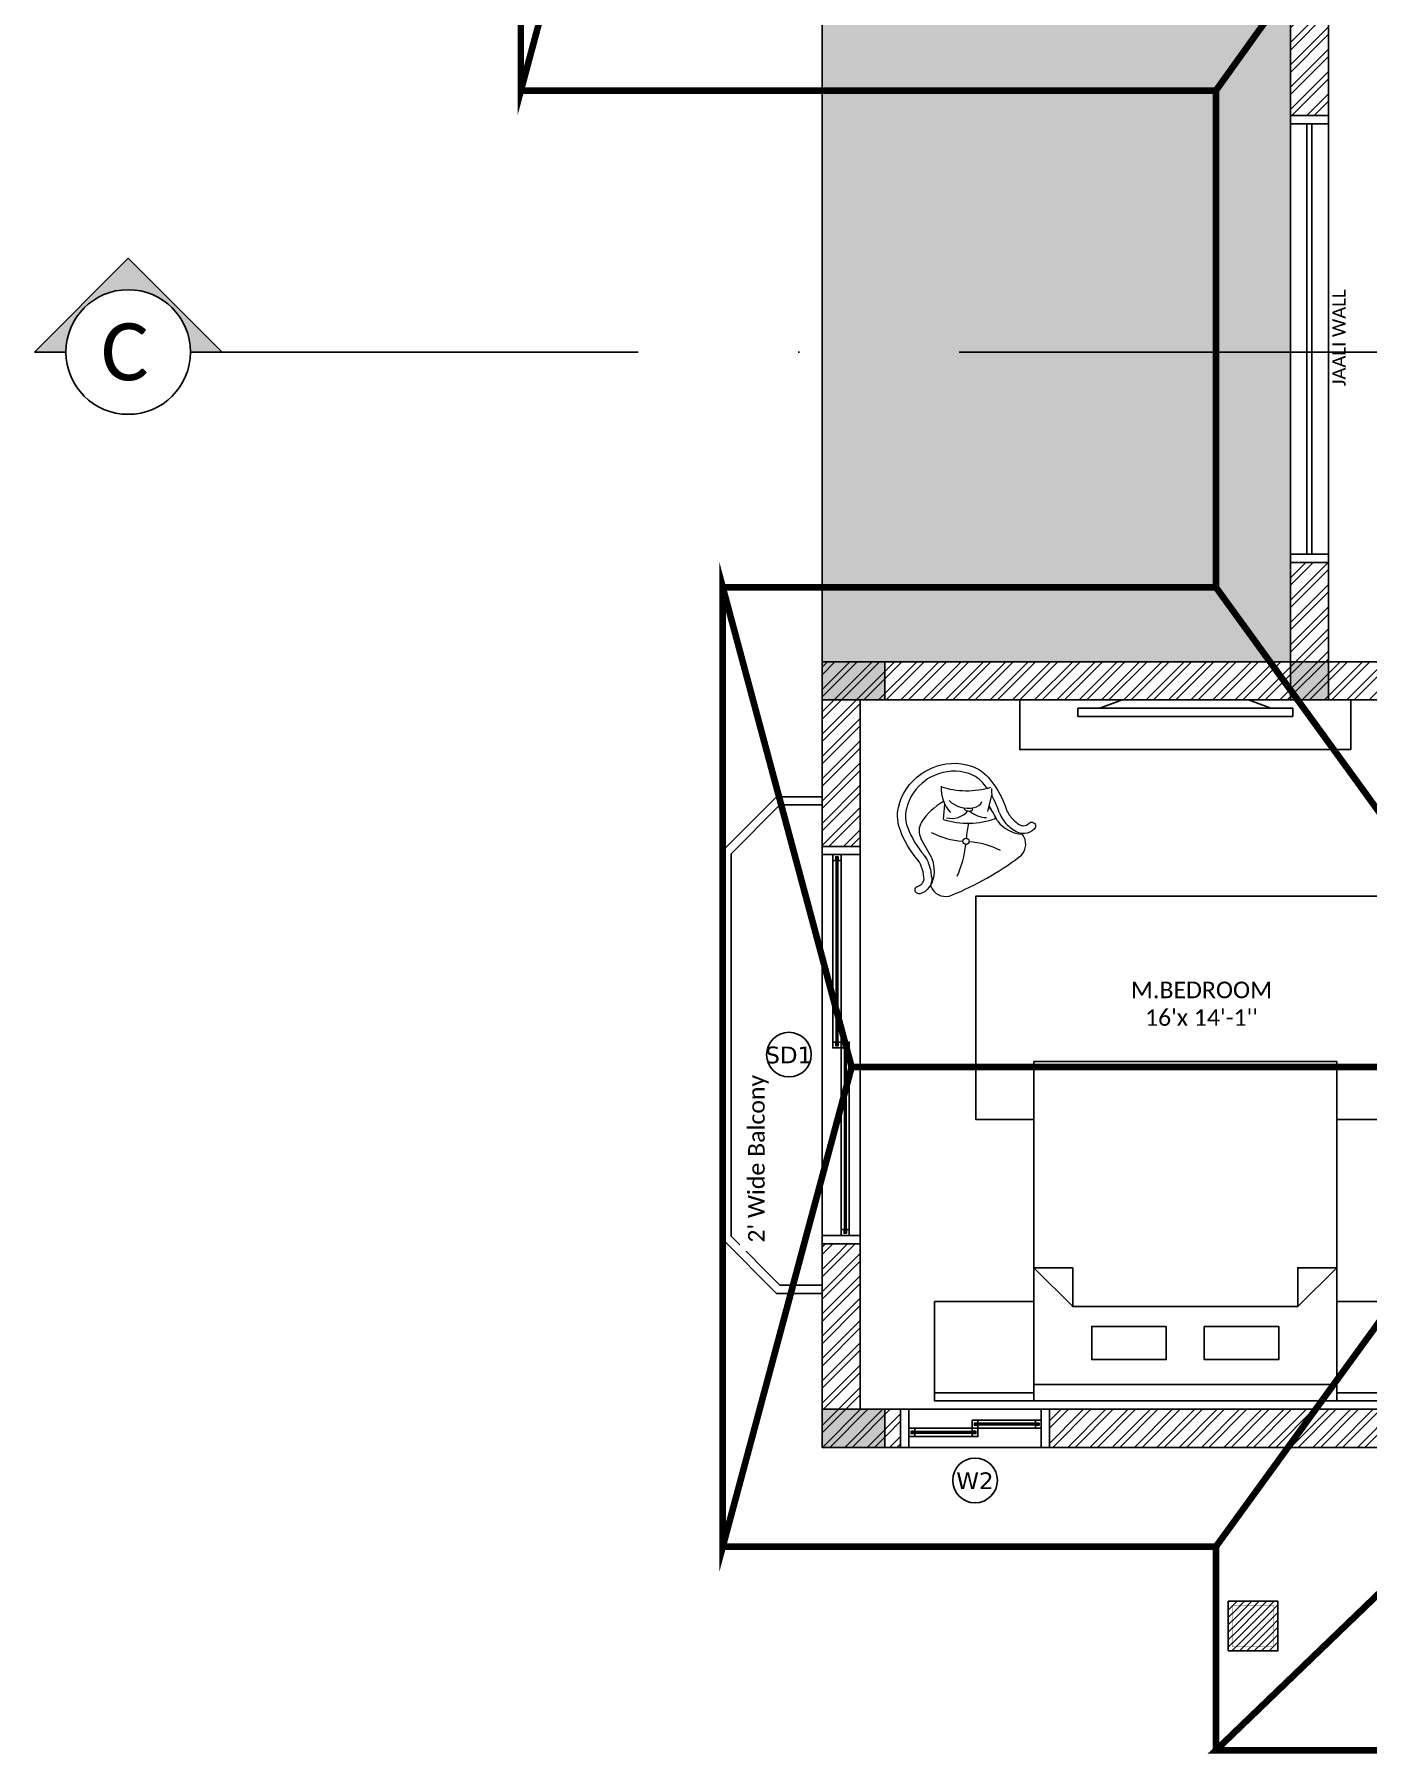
# Model space of a CAD drawing. Header units: millimetres. Extents: x -4760 to 87103, y -23275 to 20441.
# Drawn here: x -4760 to 3297, y -1850 to 8535 of the extents above; entities that cross this region are included whole.
import ezdxf
from ezdxf.enums import TextEntityAlignment as Align

# ---------------------------------------------------------------- set-up
doc = ezdxf.new("R2010")
doc.units = ezdxf.units.MM
doc.header["$LTSCALE"] = 150
doc.linetypes.add('ACAD_ISO10W100', pattern=[18, 12, -3, 0, -3])
doc.linetypes.add('DASHED', pattern=[19.05, 12.7, -6.35])
for name, color, linetype in [('ad-Column', 3, 'Continuous'), ('ad-Column Hatch', 125, 'Continuous'), ('ad-Elevation 10', 8, 'Continuous'), ('ad-Furniture', 8, 'Continuous'), ('ad-Glass Sectionline', 140, 'Continuous'), ('ad-MS Columns', 1, 'Continuous'), ('ad-Railing', 6, 'Continuous'), ('ad-RCC', 3, 'Continuous'), ('ad-RCC Hatch', 125, 'Continuous'), ('ad-Section Line', 2, 'Continuous'), ('ad-Text main', 7, 'Continuous'), ('ad-Text Main_Door&window Label', 7, 'Continuous'), ('ad-Wall', 240, 'Continuous'), ('ad-Wall hatch', 8, 'Continuous')]:
    doc.layers.add(name, color=color, linetype=linetype)
for name, color, linetype, true_color in [('ad-Primary Roof', 5, 'Continuous', 0x0000ff), ('ad-Secondary Roof', 6, 'Continuous', 0xff00ff), ('ad-Verandah', 7, 'Continuous', 0xa57c52)]:
    doc.layers.add(name, color=color, linetype=linetype, true_color=true_color)
doc.styles.add('6 U T S R N_Typical Floor Plan$0$3BHK-E(NB)$0$grid_text', font='verdana.ttf', dxfattribs={"width": 0.9})
doc.styles.add('ARIAL', font='arial.ttf')
doc.styles.get("Standard").update_dxf_attribs({"font": 'calibril.ttf'})

# ---------------------------------------------------------------- blocks, each defined once
blk = doc.blocks.new('zw$6CCD')
at = {"transparency": 33554559}
h = blk.add_hatch(dxfattribs=at)
h.set_pattern_fill('GRASS', color=74, angle=180)
h.set_pattern_definition([(270, (2825, -5725), (17.96051, -17.96051), [4.7625, -31.15852]), (225, (2825, -5725), (17.96051, -17.96051), [4.7625, -20.6375]), (315, (2825, -5725), (17.96051, 17.96051), [4.7625, -20.6375])])
h.paths.add_polyline_path([(2830, -8875), (0, -8875), (0, -4975), (2830, -4975)])
h = blk.add_hatch(color=256, dxfattribs=at)
h.dxf.hatch_style = 1
h.set_gradient(color1=(153, 204, 0), color2=(63, 127, 0), tint=1, name='INVSPHERICAL')
h.paths.add_polyline_path([(2830, -8875), (0, -8875), (0, -4975), (2830, -4975)])
at = {"layer": 'ad-Elevation 10'}
blk.add_lwpolyline([(2830, -8875), (0, -8875), (0, -4975), (2830, -4975)], close=True, dxfattribs=at)
blk = doc.blocks.new('A$Cc8134665')
at = {"layer": 'ad-Furniture', "ltscale": 0.125}
for p, q in [((0, -1000), (0, 1000)), ((50, 650), (50, -650)), ((100, 650), (50, 650)), ((100, 650), (100, -650)), ((50, 516), (0, 382)), ((0, 382), (0, -382)), ((50, -516), (0, -382)), ((100, -650), (50, -650))]:
    blk.add_line(p, q, dxfattribs=at)
blk.add_lwpolyline([(0, 1000), (300, 1000), (300, -1000), (0, -1000)], dxfattribs=at)
blk = doc.blocks.new('zw$6C7B')
at = {"layer": 'ad-Furniture'}
for points in [[(0, 2430), (600, 2430), (600, 3030), (0, 3030)], [(0, 600), (2050, 600), (2050, 2430), (0, 2430)], [(450, 1630), (450, 2080), (250, 2080), (250, 1630)], [(450, 1400), (450, 950), (250, 950), (250, 1400)], [(0, 600), (600, 600), (600, 0), (0, 0)]]:
    blk.add_lwpolyline(points, close=True, dxfattribs=at)
for points in [[(50, 3030), (50, 2430)], [(100, 2430), (100, 600)], [(570, 835), (805, 600), (805, 835), (570, 835), (570, 2195), (805, 2430), (805, 2195), (570, 2195)], [(50, 0), (50, 600)]]:
    blk.add_lwpolyline(points, dxfattribs=at)
at = {"layer": 'ad-Furniture', "color": 33}
blk.add_lwpolyline([(1700, 2430), (1700, 2780), (3050, 2780), (3050, 250), (1700, 250), (1700, 600)], dxfattribs=at)
blk = doc.blocks.new('A$Cf77fbf3b')
at = {"layer": 'ad-Furniture', "color": 33, "lineweight": 9}
for p, q in [((179, 35), (204, 135)), ((-87, -12), (-80, 80)), ((204, 41), (188, 70)), ((239, -20), (222, 9)), ((-158, -245), (-224, -128))]:
    blk.add_line(p, q, dxfattribs=at)
for points in [[(-159, -359, -0.376016), (-231, -461, -1), (-242, -415, 0.38153), (-206, -363, 0.07929), (-222, -294, 0.092405), (-249, -250, -0.08731), (-348, -80, -0.151809), (-360, 60, -0.19099), (-224, 261, -0.078219), (-160, 297, -0.19099), (81, 310, -0.151809), (195, 227, -0.091746), (293, 46, 0.074806), (314, 9, 0.07929), (365, -40, 0.38153), (428, -36, -1.000282), (462, -69, -0.376018), (337, -78)], [(36, 57, 0.053245), (36, 55, 0.175914), (37, 51, 0.103979), (42, 45, 0.064466), (49, 41, 0.050626), (60, 39, 0.050626)], [(60, 39, 0.050626), (71, 38, 0.064466), (79, 40, 0.103979), (86, 44, 0.175914), (88, 48, 0.175914), (87, 52, 0.068381), (84, 56, 0.064466)], [(-168, -410), (-161, -423, 0.020587), (-156, -432, 0.371699), (-38, -470, 0.06077), (370, -239, 0.369279), (398, -118, 0.020587), (393, -110), (386, -97)]]:
    blk.add_lwpolyline(points, format="xyb", dxfattribs=at)
blk.add_circle((48, -145), 19, dxfattribs=at)
for centre, radius, start, end in [((-39, -10), 280, 124.019, 167.6211), ((-77, 75), 190, 110.0559, 128.9488), ((-24, -1), 280, 71.3837, 114.9858), ((5, 85), 190, 36.8552, 71.3837), ((53, 660), 499, 251.5875, 286.9345), ((109, 175), 212, 176.3113, 223.2749), ((-247, -129), 521, 35.9244, 39.0259), ((414, 162), 212, 176.4435, 189.4391), ((-247, -129), 521, 17.7384, 30.1017), ((-128, 9), 190, 167.6211, 202.1496), ((100, -238), 383, 119.2751, 147.0375), ((-39, 123), 129, 256.0449, 319.4168), ((61, 220), 165, 225.4888, 282.3973), ((184, 179), 181, 231.2216, 266.197), ((88, 120), 61.6, 278.3523, 336.8814), ((107, -35), 123, 13.8158, 50.1907), ((427, 96), 190, 200.422, 217.5344), ((186, 116), 521, 199.9789, 221.2664), ((-141, -81), 95, 147.0375, 209.5024), ((75, 399), 545, 244.2333, 265.0907), ((60, 464), 499, 252.8125, 289.5305), ((592, -173), 545, 165.2736, 175.0907), ((400, 98), 200, 216.4679, 266.6583), ((491, 145), 271, 217.5344, 235.3673), ((-497, -118), 545, 334.2333, 355.0907), ((20, -690), 545, 64.2333, 85.0907), ((-354, -346), 190, 21.4704, 38.5827), ((-430, -376), 271, 3.6375, 21.4704), ((-343, -322), 200, 332.3464, 22.5368)]:
    blk.add_arc(centre, radius, start, end, dxfattribs=at)
blk = doc.blocks.new('zw$66EE')
at = {"layer": 'ad-Furniture'}
for name, p, rotation in [('A$Cc8134665', (2195, 4515), 270), ('A$Cf77fbf3b', (822, 3805), 359.9999999999998)]:
    blk.add_blockref(name, p, dxfattribs=dict(at, rotation=rotation))
at = {"layer": 'ad-Furniture', "xscale": -1, "rotation": 270}
blk.add_blockref('zw$6C7B', (680, 280), dxfattribs=at)
blk = doc.blocks.new('6 U T S R N_Typical Floor Plan$0$ad_Window Tag')
blk.add_circle((0, 0), 150)
at = {"style": '6 U T S R N_Typical Floor Plan$0$3BHK-E(NB)$0$grid_text', "width": 0.9}
blk.add_attdef('D1', text='', height=125, dxfattribs=at).set_placement((0, 0), align=Align.MIDDLE_CENTER)
blk = doc.blocks.new('zw$6540')
at = {"layer": 'ad-Text Main_Door&window Label'}
ref = blk.add_blockref('6 U T S R N_Typical Floor Plan$0$ad_Window Tag', (925, -200), dxfattribs=dict(at, xscale=-0.9, yscale=0.9, zscale=0.9))
ref.add_attrib('D1', 'W2', dxfattribs={"height": 101.2, "rotation": 2160, "style": '6 U T S R N_Typical Floor Plan$0$3BHK-E(NB)$0$grid_text'}).set_placement((924, -202), align=Align.MIDDLE_CENTER)
at = {"layer": 'ad-Text main', "insert": (-384, 2355), "char_height": 100, "width": 2237.11, "attachment_point": 5, "rotation": 90, "bg_fill": 2}
blk.add_mtext("\\pxqd;2' Wide Balcony", dxfattribs=at)
at = {"layer": 'ad-Text main', "insert": (2293, 2679), "char_height": 100, "width": 1741.29, "attachment_point": 5, "bg_fill": 2}
blk.add_mtext("M.BEDROOM^J16'x 14'-1''", dxfattribs=at)
at = {"layer": 'ad-Text Main_Door&window Label'}
ref = blk.add_blockref('6 U T S R N_Typical Floor Plan$0$ad_Window Tag', (-200, 2372), dxfattribs=dict(at, xscale=-0.9, yscale=0.9, zscale=0.9))
ref.add_attrib('D1', 'SD1', dxfattribs={"height": 101.2, "rotation": 2160, "style": '6 U T S R N_Typical Floor Plan$0$3BHK-E(NB)$0$grid_text'}).set_placement((-201, 2370), align=Align.MIDDLE_CENTER)
blk = doc.blocks.new('$ZCDB_AUDIT_GENERATED_C77D')
blk.add_wipeout([(0, 230), (2400, 230), (2400, 0), (0, 0)]).dxf.layer = 'ad-Elevation 10'
at = {"layer": 'ad-Elevation 10'}
for points in [[(2400, 230), (0, 230)], [(2400, 0), (0, 0)]]:
    blk.add_lwpolyline(points, dxfattribs=at)
for points in [[(50, 0), (50, 230), (0, 230), (0, 0)], [(2350, 0), (2400, 0), (2400, 230), (2350, 230)], [(85, 83), (85, 65), (50, 65), (50, 115), (85, 115), (85, 97), (63, 97), (63, 83)], [(1217.5, 133), (1217.5, 115), (1182.5, 115), (1182.5, 165), (1217.5, 165), (1217.5, 147), (1195.5, 147), (1195.5, 133)], [(1182.5, 83), (1182.5, 65), (1217.5, 65), (1217.5, 115), (1182.5, 115), (1182.5, 97), (1204.5, 97), (1204.5, 83)], [(2315, 133), (2315, 115), (2350, 115), (2350, 165), (2315, 165), (2315, 147), (2337, 147), (2337, 133)]]:
    blk.add_lwpolyline(points, close=True, dxfattribs=at)
at = {"layer": 'ad-Glass Sectionline'}
for points in [[(1182.5, 115), (85, 115)], [(1217.5, 165), (2315, 165)], [(1217.5, 115), (2315, 115)], [(1182.5, 65), (85, 65)]]:
    blk.add_lwpolyline(points, dxfattribs=at)
for points in [[(1200, 145), (2335, 145), (2335, 135), (1200, 135)], [(1200, 95), (65, 95), (65, 85), (1200, 85)]]:
    blk.add_lwpolyline(points, close=True, dxfattribs=at)
blk = doc.blocks.new('*U270')
blk.add_blockref('$ZCDB_AUDIT_GENERATED_C77D', (0, 0))
blk = doc.blocks.new('$ZCDB_AUDIT_GENERATED_C7DC')
blk.add_wipeout([(0, 230), (900, 230), (900, 0), (0, 0)]).dxf.layer = 'ad-Elevation 10'
at = {"layer": 'ad-Elevation 10'}
for points in [[(900, 230), (0, 230)], [(900, 0), (0, 0)]]:
    blk.add_lwpolyline(points, dxfattribs=at)
for points in [[(50, 0), (50, 230), (0, 230), (0, 0)], [(850, 0), (900, 0), (900, 230), (850, 230)], [(85, 83), (85, 65), (50, 65), (50, 115), (85, 115), (85, 97), (63, 97), (63, 83)], [(467.5, 133), (467.5, 115), (432.5, 115), (432.5, 165), (467.5, 165), (467.5, 147), (445.5, 147), (445.5, 133)], [(432.5, 83), (432.5, 65), (467.5, 65), (467.5, 115), (432.5, 115), (432.5, 97), (454.5, 97), (454.5, 83)], [(815, 133), (815, 115), (850, 115), (850, 165), (815, 165), (815, 147), (837, 147), (837, 133)]]:
    blk.add_lwpolyline(points, close=True, dxfattribs=at)
at = {"layer": 'ad-Glass Sectionline'}
for points in [[(432.5, 115), (85, 115)], [(467.5, 165), (815, 165)], [(467.5, 115), (815, 115)], [(432.5, 65), (85, 65)]]:
    blk.add_lwpolyline(points, dxfattribs=at)
for points in [[(450, 145), (835, 145), (835, 135), (450, 135)], [(450, 95), (65, 95), (65, 85), (450, 85)]]:
    blk.add_lwpolyline(points, close=True, dxfattribs=at)
blk = doc.blocks.new('*U271')
blk.add_blockref('$ZCDB_AUDIT_GENERATED_C7DC', (0, 0))
blk = doc.blocks.new('zw$7F57')
at = {"layer": 'ad-Text main', "insert": (294, 7), "char_height": 80, "width": 631.6, "attachment_point": 5, "rotation": 90}
blk.add_mtext('JAALI WALL', dxfattribs=at)
blk.add_wipeout([(230, 1350), (230, -1350), (0, -1350), (0, 1350)]).dxf.layer = 'ad-Elevation 10'
at = {"layer": 'ad-Elevation 10'}
for points in [[(0, 1300), (230, 1300), (230, 1350), (0, 1350)], [(0, -1300), (0, -1350), (230, -1350), (230, -1300)]]:
    blk.add_lwpolyline(points, close=True, dxfattribs=at)
for points in [[(0, -1350), (0, 1350)], [(230, -1350), (230, 1350)], [(100, 1300), (100, -1300)], [(130, 1300), (130, -1300)]]:
    blk.add_lwpolyline(points, dxfattribs=at)
blk = doc.blocks.new('zw$6266')
at = {"layer": 'ad-Wall hatch', "transparency": 33554610}
h = blk.add_hatch(dxfattribs=at)
h.set_pattern_fill('ANSI32', color=256, scale=10)
h.set_pattern_definition([(45, (388744.33, 102900.03), (-67.35192, 67.35192), []), (45, (388789.235, 102900.03), (-67.35192, 67.35192), [])])
h.paths.add_polyline_path([(230, 8875), (230, 9105), (0, 9105), (0, 8645), (2830, 8645), (2830, 4745), (0, 4745), (0, 0), (9240, 0), (9240, 230), (8540, 230), (8540, 4745), (4780, 4745), (4780, 4515), (4995, 4515), (4995, 3930), (5110, 3930), (5110, 4630), (8310, 4630), (8310, 3130), (6860, 3130), (6860, 3015), (8310, 3015), (8310, 230), (5110, 230), (5110, 3015), (6060, 3015), (6060, 3130), (4995, 3130), (4995, 230), (230, 230), (230, 4515), (3880, 4515), (3880, 4745), (3060, 4745), (3060, 8875)])
at = {"layer": 'ad-Railing', "elevation": 0}
for points in [[(0, 930), (-275, 930), (-600, 1255), (-600, 3605), (-275, 3930), (0, 3930)], [(0, 980), (-254, 980), (-550, 1276), (-550, 3584), (-254, 3880), (0, 3880)]]:
    blk.add_lwpolyline(points, dxfattribs=at)
for name, p, rotation in [('*U270', (230, 1230), 90), ('*U271', (1375, 230), 179.9999999999999)]:
    blk.add_blockref(name, p, dxfattribs=dict(rotation=rotation))
at = {"layer": 'ad-Furniture'}
blk.add_blockref('zw$7F57', (2830, 6695), dxfattribs=at)
at = {"layer": 'ad-Wall'}
for points in [[(2830, 8645), (2830, 4745), (0, 4745), (0, 0), (9240, 0)], [(4995, 230), (230, 230), (230, 4515), (3880, 4515)], [(3880, 4745), (3060, 4745), (3060, 8875)]]:
    blk.add_lwpolyline(points, dxfattribs=at)
blk = doc.blocks.new('zw$B0BD')
blk.add_wipeout([(0, 0), (250, 0), (250, -250), (0, -250)])
at = {"layer": 'ad-MS Columns'}
h = blk.add_hatch(dxfattribs=at)
h.set_pattern_fill('ANSI31', color=256, scale=10)
h.set_pattern_definition([(45, (4e-12, -250), (-22.4506, 22.4506), [])])
h.paths.add_polyline_path([(0, 0), (250, 0), (250, -250), (0, -250)])
at = {"layer": 'ad-MS Columns', "const_width": 1}
blk.add_lwpolyline([(0, 0), (250, 0), (250, -250), (0, -250)], close=True, dxfattribs=at)
blk = doc.blocks.new('A$Cc8f236af')
at = {"layer": 'ad-MS Columns'}
blk.add_blockref('zw$B0BD', (-9640, -14575), dxfattribs=at)
blk = doc.blocks.new('A$Ca594aa6c')
at = {"layer": 'ad-Primary Roof', "linetype": 'DASHED', "ltscale": 2, "const_width": 40}
for points in [[(2380, -5425), (2380, -8425)], [(2380, -15450), (2380, -14220)]]:
    blk.add_lwpolyline(points, dxfattribs=at)
blk.add_lwpolyline([(12570, -15450), (2380, -15450), (7475, -10550)], close=True, dxfattribs=at)
at = {"layer": 'ad-Secondary Roof', "linetype": 'DASHED', "ltscale": 2, "const_width": 40}
for points in [[(-1820, 450), (-1031, -2488), (-1820, -5425)], [(-1820, 450), (2380, 450), (4485, -2488), (2380, -5425), (-1820, -5425)], [(-600, -8425), (179, -11323), (-600, -14220)], [(2380, -8425), (4485, -11323), (2380, -14220), (-600, -14220), (-600, -8425)]]:
    blk.add_lwpolyline(points, close=True, dxfattribs=at)
blk.add_lwpolyline([(179, -11323), (4485, -11323)], dxfattribs=at)
blk = doc.blocks.new('1625W-Roof Plan')
at = {"rotation": 360}
blk.add_blockref('A$Ca594aa6c', (0, 13620), dxfattribs=at)
blk = doc.blocks.new('zw$6AA0')
at = {"layer": 'ad-Column Hatch', "transparency": 33554687}
h = blk.add_hatch(color=256, dxfattribs=at)
h.dxf.hatch_style = 1
h.paths.add_polyline_path([(0, -230), (380, -230), (380, 0), (0, 0)])
at = {"layer": 'ad-Column'}
blk.add_lwpolyline([(0, -230), (380, -230), (380, 0), (0, 0)], close=True, dxfattribs=at)
blk = doc.blocks.new('zw$C199')
at = {"layer": 'ad-Column Hatch', "transparency": 33554687}
h = blk.add_hatch(color=256, dxfattribs=at)
h.dxf.hatch_style = 1
h.paths.add_polyline_path([(0, 0), (230, 0), (230, 230), (0, 230)])
at = {"layer": 'ad-Column'}
blk.add_lwpolyline([(0, 0), (230, 0), (230, 230), (0, 230)], close=True, dxfattribs=at)
blk = doc.blocks.new('A$C42b14ea2')
at = {"layer": 'ad-RCC Hatch', "transparency": 33554687}
h = blk.add_hatch(dxfattribs=at)
h.set_pattern_fill('ANSI31', color=256, scale=10)
h.set_pattern_definition([(45, (13250, 8645), (-22.45064, 22.45064), [])])
h.paths.add_polyline_path([(0, 0), (300, 0), (300, 300), (0, 300)])
at = {"layer": 'ad-RCC'}
blk.add_lwpolyline([(0, 0), (300, 0), (300, 300), (0, 300)], close=True, dxfattribs=at)
blk = doc.blocks.new('1625W_Columns')
at = {"layer": 'ad-Column'}
for name, p, rotation in [('zw$6AA0', (0, 4745), 359.9999999999993), ('zw$C199', (2830, 4515), 359.9999999999999)]:
    blk.add_blockref(name, p, dxfattribs=dict(at, rotation=rotation))
at = {"layer": 'ad-Column', "xscale": -1, "rotation": 179.9999999999999}
blk.add_blockref('zw$6AA0', (0, 0), dxfattribs=at)
at = {"layer": 'ad-RCC'}
blk.add_blockref('A$C42b14ea2', (2455, -1230), dxfattribs=at)
blk = doc.blocks.new('1625_West Villa')
at = {"layer": 'ad-Verandah'}
blk.add_blockref('zw$6CCD', (0, 13620), dxfattribs=at)
at = {"layer": 'ad-Furniture'}
blk.add_blockref('zw$66EE', (0, 0), dxfattribs=at)
blk.add_blockref('zw$6266', (0, 0))
blk.add_blockref('1625W-Roof Plan', (0, 0))
blk.add_blockref('1625W_Columns', (0, 0))
at = {"layer": 'ad-MS Columns'}
blk.add_blockref('A$Cc8f236af', (12120, 13620), dxfattribs=at)
at = {"layer": 'ad-Text main'}
blk.add_blockref('zw$6540', (0, 0), dxfattribs=at)
blk = doc.blocks.new('A-SEC-REF-ARROW-1')
at = {"layer": 'ad-Section Line'}
h = blk.add_hatch(color=11, dxfattribs=at)
edge = h.paths.add_edge_path()
edge.add_line((0, 904), (0, 600))
edge.add_ellipse((0, 0), major_axis=(424, 424), ratio=1, start_angle=45, end_angle=135)
edge.add_ellipse((0, 0), major_axis=(424, 424), ratio=1, start_angle=135, end_angle=225)
edge.add_line((0, -600), (0, -904))
edge.add_line((0, -904), (-904, 0))
edge.add_line((-904, 0), (0, 904))
at = {"layer": 'ad-Section Line', "color": 11, "linetype": 'Continuous', "ltscale": 100}
for p, q in [((-904, 0), (0, 904)), ((0, 904), (0, 600)), ((0, -904), (-904, 0)), ((0, -600), (0, -904))]:
    blk.add_line(p, q, dxfattribs=at)
at = {"layer": 'ad-Section Line', "color": 6, "linetype": 'Continuous', "true_color": 0xff00ff}
blk.add_circle((0, 0), 600, dxfattribs=at)
blk = doc.blocks.new('enuklfk')
at = {"layer": 'ad-Section Line', "linetype": 'ACAD_ISO10W100', "ltscale": 0.5}
blk.add_line((-3847.8, 0), (829.3, 0), dxfattribs=at)
at = {"layer": 'ad-Section Line', "xscale": 0.1454212936525174, "yscale": 0.1454212936525174, "zscale": 0.1454212936525174, "rotation": 89.99999999999994}
blk.add_blockref('A-SEC-REF-ARROW-1', (916.6, 0), dxfattribs=at)
at = {"layer": 'ad-Section Line', "linetype": 'Continuous', "style": 'ARIAL', "width": 0.8}
blk.add_attdef('SECTION-LETTER', text='', height=80, rotation=2340, dxfattribs=at).set_placement((916.8, 0), align=Align.MIDDLE)
blk = doc.blocks.new('A$Cc6252a0d')
at = {"layer": 'ad-Section Line'}
ref = blk.add_blockref('enuklfk', (-239, -7004), dxfattribs=dict(at, xscale=4.313292429215451, yscale=4.313292429215451, zscale=4.313292429215451, rotation=180))
ref.add_attrib('SECTION-LETTER', 'C', dxfattribs={"color": 1, "linetype": 'Continuous', "true_color": 0xff0000, "height": 345}).set_placement((-4213, -7003), align=Align.MIDDLE_CENTER)

msp = doc.modelspace()

# ---------------------------------------------------------------- block references
msp.add_blockref('1625_West Villa', (0, 0))

# ---------------------------------------------------------------- next in the draw order: block references
msp.add_blockref('A$Cc6252a0d', (0, 13620))

doc.saveas('drawing.dxf')
